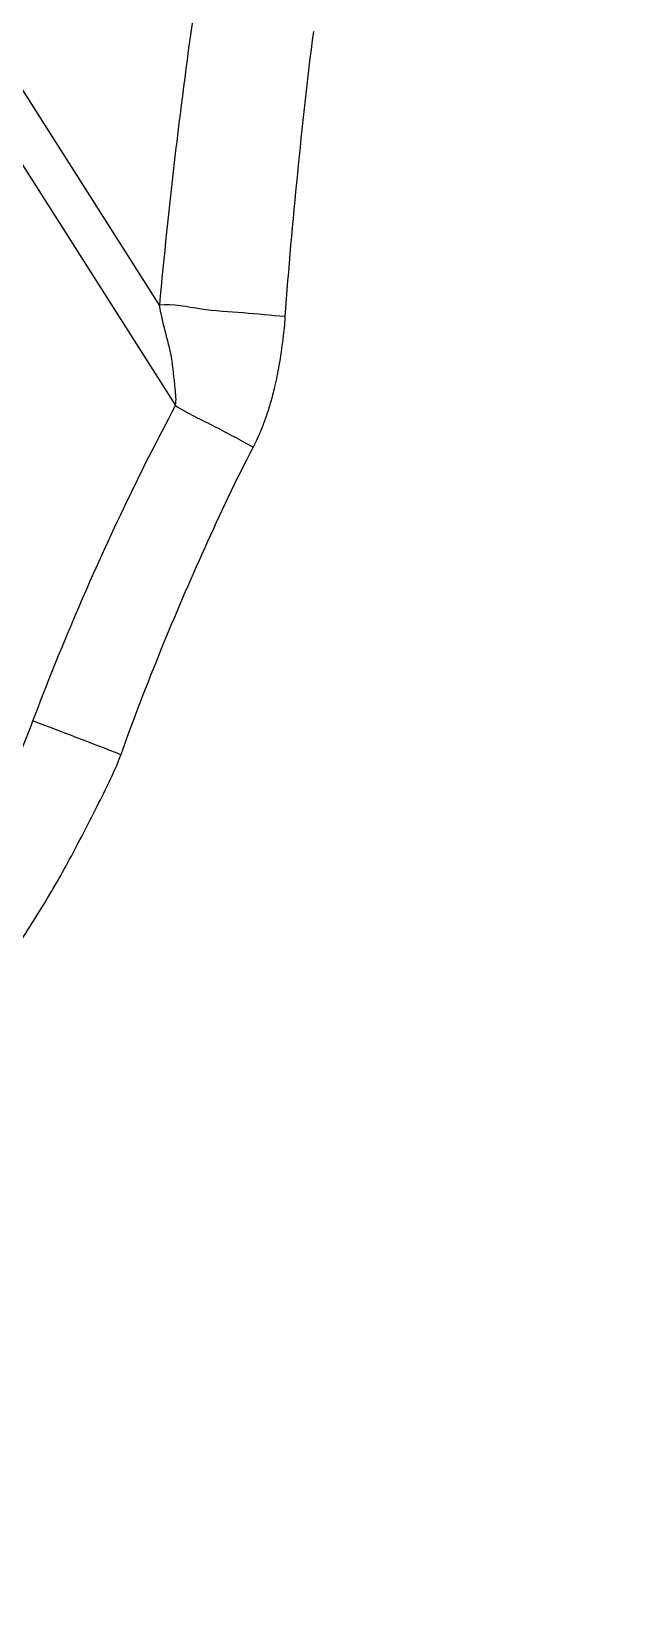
# Model space of a CAD drawing. Header units: millimetres. Extents: x 1145859089 to 1147511753, y -1047484727 to -1047247487.
# Drawn here: x 1147319204.8 to 1147319229.9, y -1047437856.6 to -1047437788.7 of the extents above; entities that cross this region are included whole.
import ezdxf
from ezdxf.xclip import XClip

# ---------------------------------------------------------------- set-up
doc = ezdxf.new("R2010")
doc.units = ezdxf.units.MM
doc.header["$LTSCALE"] = 100
doc.header["$MEASUREMENT"] = 0
doc.header["$XCLIPFRAME"] = 2
doc.layers.get('0').update_dxf_attribs({"linetype": 'CONTINUOUS'})
doc.layers.add('XREF', color=135, linetype='CONTINUOUS')
doc.layers.add('단지배치도$0$W240910', color=135, linetype='CONTINUOUS')

# ---------------------------------------------------------------- blocks, each defined once
blk = doc.blocks.new('단지배치도$0$zw$9902')
at = {"layer": '단지배치도$0$W240910', "linetype": 'ByBlock', "ltscale": 20}
for p, q in [((58926.314, -66415.632), (58938.931, -66435.465)), ((58938.245, -66431.151), (58928.173, -66415.32))]:
    blk.add_line(p, q, dxfattribs=at)
at = {"layer": '단지배치도$0$W240910'}
for radius in [11431.377, 11931.377]:
    blk.add_arc((57394.291, -57699.4), radius, 251.6277496, 321.4181311, dxfattribs=at)
at = {"layer": '단지배치도$0$W240910', "linetype": 'ByBlock', "ltscale": 20}
for centre, radius, start, end in [((59188.198, -66454.002), 250.996, 171.90933, 174.77644), ((58832.004, -66717.591), 286.884, 68.61914, 69.42752)]:
    blk.add_arc(centre, radius, start, end, dxfattribs=at)
for points, knots in [([(58944.854, -66419.416), (58944.583, -66421.446), (58944.154, -66425.522), (58943.777, -66429.603), (58943.632, -66431.648)], [0, 0, 0, 0, 6.14527, 12.29393, 12.29393, 12.29393, 12.29393]), ([(58943.632, -66431.648), (58943.035, -66431.597), (58941.834, -66431.477), (58940.038, -66431.381), (58938.84, -66431.095), (58938.245, -66431.151)], [0, 0, 0, 0, 1.79903, 3.615786, 5.410591, 5.410591, 5.410591, 5.410591]), ([(58938.931, -66435.465), (58938.979, -66435.229), (58938.891, -66434.525), (58938.774, -66433.076), (58938.368, -66431.907), (58938.245, -66431.151)], [0, 0, 0, 0, 0.721034, 2.082598, 4.381648, 4.381648, 4.381648, 4.381648]), ([(58943.632, -66431.648), (58943.622, -66431.965), (58943.537, -66432.667), (58943.399, -66433.674), (58943.212, -66434.588), (58943.023, -66435.317), (58942.834, -66435.917), (58942.64, -66436.436), (58942.456, -66436.875), (58942.326, -66437.134), (58942.271, -66437.253)], [0, 0, 0, 0, 0.951483, 2.119322, 3.048945, 3.747839, 4.37771, 4.933771, 5.410808, 5.803451, 5.803451, 5.803451, 5.803451]), ([(58932.813, -66449.001), (58933.395, -66447.458), (58934.633, -66444.396), (58936.665, -66439.876), (58938.157, -66436.925), (58938.931, -66435.465)], [0, 0, 0, 0, 4.947838, 9.905098, 14.864046, 14.864046, 14.864046, 14.864046]), ([(58938.931, -66435.465), (58939.463, -66435.808), (58940.62, -66436.33), (58941.718, -66436.952), (58942.271, -66437.253)], [0, 0, 0, 0, 1.900403, 3.788591, 3.788591, 3.788591, 3.788591]), ([(58942.271, -66437.253), (58941.522, -66438.663), (58940.164, -66441.559), (58938.269, -66445.96), (58937.117, -66448.942), (58936.592, -66450.45)], [0, 0, 0, 0, 4.791232, 9.585991, 14.376695, 14.376695, 14.376695, 14.376695]), ([(58896.2, -66472.294), (58897.188, -66472.373), (58899.167, -66472.464), (58902.136, -66472.439), (58905.079, -66472.216), (58907.272, -66471.888), (58908.733, -66471.593), (58909.583, -66471.401), (58910.485, -66471.173), (58911.367, -66470.921), (58912.076, -66470.699), (58912.64, -66470.509), (58913.202, -66470.309), (58913.851, -66470.064), (58914.621, -66469.75), (58915.533, -66469.346), (58916.496, -66468.878), (58917.408, -66468.389), (58918.097, -66467.991), (58918.606, -66467.681), (58919.048, -66467.401), (58919.538, -66467.078), (58920.294, -66466.555), (58921.66, -66465.533), (58923.108, -66464.269), (58924.418, -66462.951), (58925.272, -66462.017), (58926.03, -66461.124), (58926.7, -66460.279), (58927.265, -66459.522), (58927.767, -66458.812), (58928.245, -66458.107), (58928.763, -66457.301), (58929.285, -66456.442), (58929.762, -66455.611), (58930.259, -66454.701), (58930.822, -66453.609), (58931.48, -66452.225), (58932.162, -66450.667), (58932.594, -66449.572), (58932.813, -66449.001)], [0, 0, 0, 0, 2.972308, 5.940877, 8.901705, 11.818447, 12.587247, 13.373265, 14.43024, 15.37964, 16.122682, 16.660142, 17.166141, 17.909976, 18.741607, 19.660745, 20.901374, 21.95333, 22.765542, 23.288653, 23.73983, 24.333963, 25.050906, 26.498161, 29.448916, 30.806994, 32.071979, 33.243608, 34.321472, 35.305093, 36.07715, 36.929226, 37.861586, 38.950552, 39.945245, 40.733721, 42.061928, 43.630184, 45.330349, 47.162667, 47.162667, 47.162667, 47.162667]), ([(58895.911, -66476.331), (58896.997, -66476.415), (58899.135, -66476.324), (58902.352, -66476.17), (58905.526, -66475.775), (58908.715, -66475.165), (58911.826, -66474.321), (58914.887, -66473.218), (58917.832, -66471.859), (58920.633, -66470.247), (58923.256, -66468.407), (58925.705, -66466.343), (58928.006, -66464.04), (58929.968, -66461.722), (58931.639, -66459.452), (58933.04, -66457.306), (58934.334, -66455.094), (58935.495, -66452.802), (58936.283, -66451.268), (58936.592, -66450.451)], [0, 0, 0, 0, 3.268622, 6.397637, 9.667075, 12.850977, 16.13086, 19.328305, 22.601473, 25.847972, 29.009985, 32.200779, 35.444395, 38.763751, 41.302653, 43.894769, 46.449524, 48.984567, 51.607261, 51.607261, 51.607261, 51.607261])]:
    blk.add_open_spline(points, degree=3, knots=knots, dxfattribs=at)
blk = doc.blocks.new('단지배치도')
blk.add_blockref('단지배치도$0$zw$9902', (141034.193, 142437.157))

msp = doc.modelspace()

# ---------------------------------------------------------------- block references
at = {"layer": 'XREF'}
ref = msp.add_blockref('단지배치도', (1147119237.834579, -1047513806.462535), dxfattribs=at)
XClip(ref).set_block_clipping_path([(72982.4064819524, 34919.7593965298), (360382.4067475507, 255319.7593436697)])

doc.saveas('drawing.dxf')
